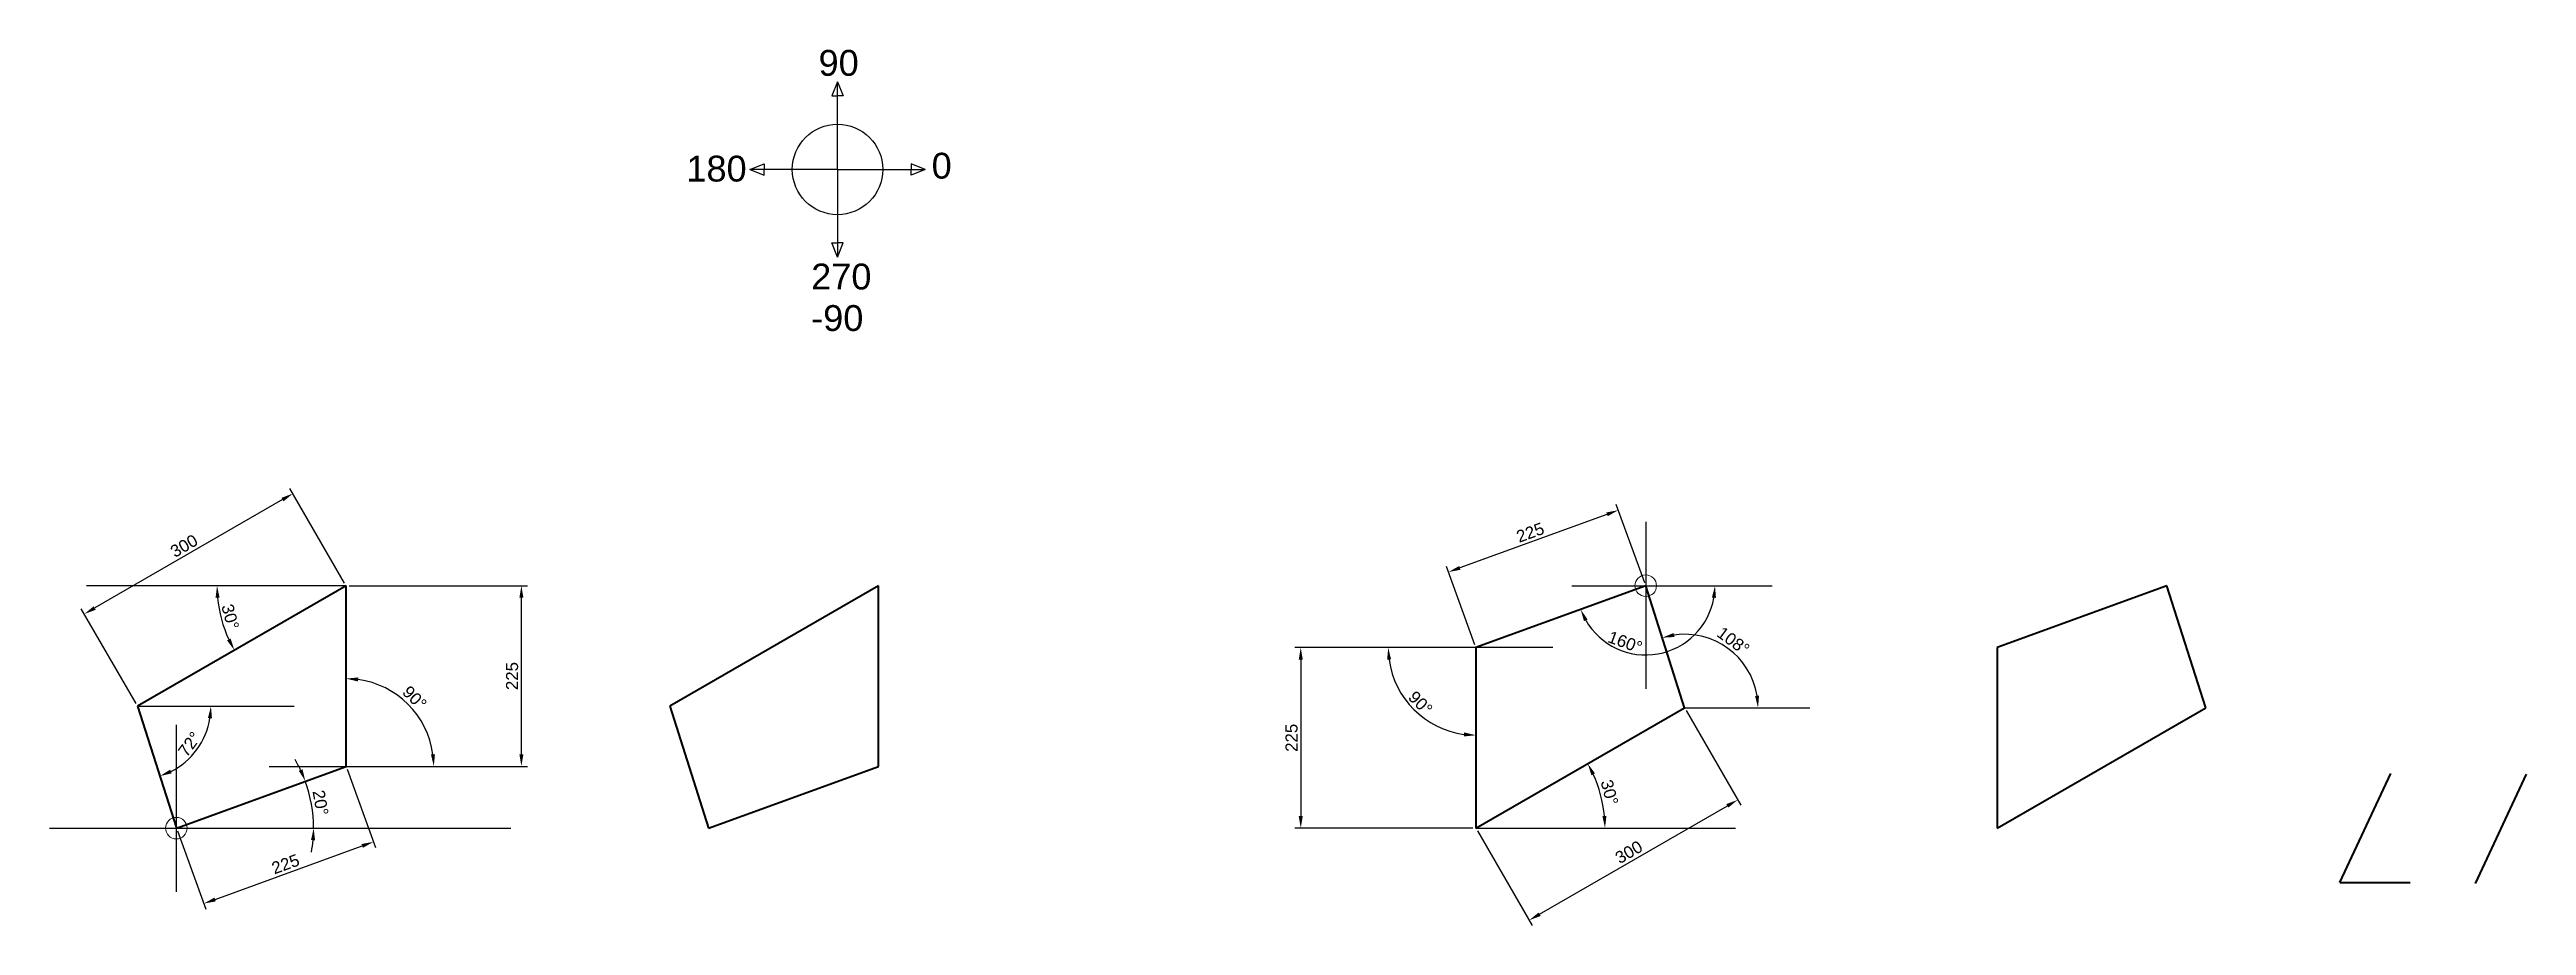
# Model space of a CAD drawing. Header units: centimetres. Extents: x 794 to 3880, y -140 to 951.
import ezdxf

# ---------------------------------------------------------------- set-up
doc = ezdxf.new("R2010")
doc.units = ezdxf.units.CM
for name, color, linetype, lineweight in [('010-FORT', 80, 'Continuous', 40), ('040-FIN 3', 40, 'Continuous', 25), ('050-FIN 4', 120, 'Continuous', 25), ('080-Texte', 7, 'Continuous', 15)]:
    doc.layers.add(name, color=color, linetype=linetype, lineweight=lineweight)
doc.layers.add('085-Cotation', color=7, linetype='Continuous', lineweight=15, true_color=0xf20d0d)
doc.styles.get("Standard").update_dxf_attribs({"font": 'arial.ttf'})
doc.dimstyles.new('ISO-25', dxfattribs={"dimscale": 6, "dimtxt": 2.5, "dimasz": 2.5, "dimexe": 1.25, "dimexo": 0.625, "dimtad": 1, "dimtxsty": 'Standard', "dimcen": 2.5, "dimclrt": 7, "dimadec": 0, "dimazin": 0, "dimtfac": 1, "dimtmove": 0, "dimatfit": 3, "dimfxl": 1, "dimarcsym": 0})

# ---------------------------------------------------------------- blocks, each defined once
blk = doc.blocks.new('*D1')
at = {"layer": '085-Cotation', "color": 0, "lineweight": -2, "transparency": 16777216}
blk.add_arc((1163.6, 283.2), 160.7, 185.3495, 204.6505, dxfattribs=at)
at = {"layer": '085-Cotation', "color": 0, "transparency": 16777216}
for points in [[(1001.1, 268.1), (1006.1, 268.4), (1002.9, 283.2)], [(1019.8, 217.4), (1015.4, 215.1), (1024.5, 202.9)]]:
    blk.add_solid(points, dxfattribs=at)
at = {"layer": 'Defpoints', "color": 0, "transparency": 16777216}
for p in [(840.3, 283.2), (1163.6, 283.2), (1163.6, 283.2), (1005.4, 255.3), (903.8, 133.2)]:
    blk.add_point(p, dxfattribs=at)
at = {"layer": '085-Cotation', "color": 7, "transparency": 16777216, "insert": (1019.4, 244.6), "char_height": 15, "attachment_point": 5, "rotation": 285}
blk.add_mtext('30°', dxfattribs=at)
blk = doc.blocks.new('*D2')
at = {"layer": '085-Cotation', "color": 0, "lineweight": -2, "transparency": 16777216}
for start, end in [(25.0291, 30.0581), (0, 20), (349.9419, 354.9709)]:
    blk.add_arc((952.2, -18.7), 170.9, start, end, dxfattribs=at)
at = {"layer": '085-Cotation', "color": 0, "transparency": 16777216}
for points in [[(1109.4, 54.6), (1104.8, 52.7), (1112.9, 39.8)], [(1120, -33.6), (1125, -33.8), (1123.2, -18.7)]]:
    blk.add_solid(points, dxfattribs=at)
at = {"layer": 'Defpoints', "color": 0, "transparency": 16777216}
for p in [(1163.6, 58.2), (1122, 1.1), (794.3, -18.7), (952.2, -18.7), (1368.9, -18.7)]:
    blk.add_point(p, dxfattribs=at)
at = {"layer": '085-Cotation', "color": 7, "transparency": 16777216, "insert": (1131.8, 13), "char_height": 15, "attachment_point": 5, "rotation": 280}
blk.add_mtext('20°', dxfattribs=at)
blk = doc.blocks.new('*D3')
at = {"layer": '085-Cotation', "color": 0, "lineweight": -2, "transparency": 16777216}
blk.add_arc((1163.6, 58.2), 109.3, 7.871, 82.129, dxfattribs=at)
at = {"layer": '085-Cotation', "color": 0, "transparency": 16777216}
for points in [[(1178.4, 164), (1178.8, 169), (1163.6, 167.5)], [(1274.4, 73.4), (1269.4, 73), (1272.9, 58.2)]]:
    blk.add_solid(points, dxfattribs=at)
at = {"layer": 'Defpoints', "color": 0, "transparency": 16777216}
for p in [(1163.6, 283.2), (1258.3, 112.9), (1067.7, 58.2), (1163.6, 58.2), (1346.8, 58.2)]:
    blk.add_point(p, dxfattribs=at)
at = {"layer": '085-Cotation', "color": 7, "transparency": 16777216, "insert": (1249, 143.6), "char_height": 15, "attachment_point": 5, "rotation": 315}
blk.add_mtext('90°', dxfattribs=at)
blk = doc.blocks.new('*D4')
at = {"layer": '085-Cotation', "color": 0, "lineweight": -2, "transparency": 16777216}
blk.add_arc((903.8, 133.2), 91.5, 297.0628, 350.5968, dxfattribs=at)
at = {"layer": '085-Cotation', "color": 0, "transparency": 16777216}
for points in [[(991.6, 118.5), (996.6, 118.1), (995.3, 133.2)], [(946.4, 49.5), (944.5, 54.1), (931.6, 46.1)]]:
    blk.add_solid(points, dxfattribs=at)
at = {"layer": 'Defpoints', "color": 0, "transparency": 16777216}
for p in [(903.8, 133.2), (903.8, 133.2), (1099.1, 133.2), (964.8, 65), (952.2, -18.7)]:
    blk.add_point(p, dxfattribs=at)
at = {"layer": '085-Cotation', "color": 7, "transparency": 16777216, "insert": (968.6, 85.9), "char_height": 15, "attachment_point": 5, "rotation": 53.8298}
blk.add_mtext('72°', dxfattribs=at)
blk = doc.blocks.new('*D5')
at = {"layer": '085-Cotation', "color": 0, "lineweight": -2, "transparency": 16777216}
for p, q in [((1164.9, 54.7), (1200.4, -42.8)), ((953.5, -22.2), (989, -119.8)), ((1000.5, -107.6), (1183.8, -40.9))]:
    blk.add_line(p, q, dxfattribs=at)
at = {"layer": '085-Cotation', "color": 0, "transparency": 16777216}
for points in [[(1182.9, -38.5), (1184.6, -43.2), (1197.9, -35.8)], [(999.7, -105.2), (1001.4, -109.9), (986.4, -112.7)]]:
    blk.add_solid(points, dxfattribs=at)
at = {"layer": 'Defpoints', "color": 0, "transparency": 16777216}
for p in [(1163.6, 58.2), (952.2, -18.7), (1197.9, -35.8)]:
    blk.add_point(p, dxfattribs=at)
at = {"layer": '085-Cotation', "color": 7, "transparency": 16777216, "insert": (1088.2, -63.5), "char_height": 15, "attachment_point": 5, "rotation": 20}
blk.add_mtext('225', dxfattribs=at)
blk = doc.blocks.new('*D6')
at = {"layer": '085-Cotation', "color": 0, "lineweight": -2, "transparency": 16777216}
for p, q in [((1167.4, 283.2), (1389.5, 283.2)), ((1382, 73.2), (1382, 268.2)), ((1167.4, 58.2), (1389.5, 58.2))]:
    blk.add_line(p, q, dxfattribs=at)
at = {"layer": '085-Cotation', "color": 0, "transparency": 16777216}
for points in [[(1379.5, 268.2), (1384.5, 268.2), (1382, 283.2)], [(1379.5, 73.2), (1384.5, 73.2), (1382, 58.2)]]:
    blk.add_solid(points, dxfattribs=at)
at = {"layer": 'Defpoints', "color": 0, "transparency": 16777216}
for p in [(1163.6, 283.2), (1382, 283.2), (1163.6, 58.2)]:
    blk.add_point(p, dxfattribs=at)
at = {"layer": '085-Cotation', "color": 7, "transparency": 16777216, "insert": (1370.5, 170.7), "char_height": 15, "attachment_point": 5, "rotation": 90}
blk.add_mtext('225', dxfattribs=at)
blk = doc.blocks.new('*D7')
at = {"layer": '085-Cotation', "color": 0, "lineweight": -2, "transparency": 16777216}
for p, q in [((1161.8, 286.5), (1093.6, 404.5)), ((1084.4, 390.5), (850.6, 255.5)), ((902, 136.5), (833.8, 254.5))]:
    blk.add_line(p, q, dxfattribs=at)
at = {"layer": '085-Cotation', "color": 0, "transparency": 16777216}
for points in [[(1083.2, 392.7), (1085.7, 388.3), (1097.4, 398)], [(849.3, 257.7), (851.8, 253.3), (837.6, 248)]]:
    blk.add_solid(points, dxfattribs=at)
at = {"layer": 'Defpoints', "color": 0, "transparency": 16777216}
for p in [(1163.6, 283.2), (837.6, 248), (903.8, 133.2)]:
    blk.add_point(p, dxfattribs=at)
at = {"layer": '085-Cotation', "color": 7, "transparency": 16777216, "insert": (961.8, 332.9), "char_height": 15, "attachment_point": 5, "rotation": 30}
blk.add_mtext('300', dxfattribs=at)
blk = doc.blocks.new('*D11')
at = {"layer": '085-Cotation', "color": 0, "lineweight": -2, "transparency": 16777216}
blk.add_arc((2571.1, -18.7), 160.7, 5.3495, 24.6505, dxfattribs=at)
at = {"layer": '085-Cotation', "color": 0, "transparency": 16777216}
for points in [[(2714.9, 47.2), (2719.4, 49.5), (2710.3, 61.6)], [(2733.6, -3.6), (2728.6, -3.8), (2731.8, -18.7)]]:
    blk.add_solid(points, dxfattribs=at)
at = {"layer": 'Defpoints', "color": 0, "transparency": 16777216}
for p in [(2830.9, 131.3), (2729.4, 9.2), (2571.1, -18.7), (2571.1, -18.7), (2894.4, -18.7)]:
    blk.add_point(p, dxfattribs=at)
at = {"layer": '085-Cotation', "color": 7, "transparency": 16777216, "insert": (2737.4, 25.8), "char_height": 15, "attachment_point": 5, "rotation": 285}
blk.add_mtext('30°', dxfattribs=at)
blk = doc.blocks.new('*D12')
at = {"layer": '085-Cotation', "color": 0, "lineweight": -2, "transparency": 16777216}
blk.add_arc((2782.5, 283.2), 86.2, 209.9771, 350.0229, dxfattribs=at)
at = {"layer": '085-Cotation', "color": 0, "transparency": 16777216}
for points in [[(2865, 268.5), (2870, 268.1), (2868.8, 283.2)], [(2705.6, 239.1), (2710.1, 241.2), (2701.5, 253.7)]]:
    blk.add_solid(points, dxfattribs=at)
at = {"layer": 'Defpoints', "color": 0, "transparency": 16777216}
for p in [(2690.6, 283.2), (2782.5, 283.2), (2940.1, 283.2), (2571.1, 206.3), (2834, 214.1)]:
    blk.add_point(p, dxfattribs=at)
at = {"layer": '085-Cotation', "color": 7, "transparency": 16777216, "insert": (2756.9, 212.9), "char_height": 15, "attachment_point": 5, "rotation": 340.013}
blk.add_mtext('160°', dxfattribs=at)
blk = doc.blocks.new('*D13')
at = {"layer": '085-Cotation', "color": 0, "lineweight": -2, "transparency": 16777216}
blk.add_arc((2571.1, 206.3), 109.3, 187.871, 262.129, dxfattribs=at)
at = {"layer": '085-Cotation', "color": 0, "transparency": 16777216}
for points in [[(2460.4, 191.2), (2465.3, 191.5), (2461.8, 206.3)], [(2556.3, 100.5), (2556, 95.5), (2571.1, 97)]]:
    blk.add_solid(points, dxfattribs=at)
at = {"layer": 'Defpoints', "color": 0, "transparency": 16777216}
for p in [(2388, 206.3), (2571.1, 206.3), (2667, 206.3), (2476.5, 151.7), (2571.1, -18.7)]:
    blk.add_point(p, dxfattribs=at)
at = {"layer": '085-Cotation', "color": 7, "transparency": 16777216, "insert": (2501.9, 137.1), "char_height": 15, "attachment_point": 5, "rotation": 315}
blk.add_mtext('90°', dxfattribs=at)
blk = doc.blocks.new('*D14')
at = {"layer": '085-Cotation', "color": 0, "lineweight": -2, "transparency": 16777216}
blk.add_arc((2830.9, 131.3), 91.5, 9.4032, 98.2564, dxfattribs=at)
at = {"layer": '085-Cotation', "color": 0, "transparency": 16777216}
for points in [[(2818.3, 219.4), (2817.2, 224.3), (2803.1, 218.5)], [(2923.7, 146.4), (2918.7, 146), (2922.4, 131.3)]]:
    blk.add_solid(points, dxfattribs=at)
at = {"layer": 'Defpoints', "color": 0, "transparency": 16777216}
for p in [(2782.5, 283.2), (2905, 184.9), (2830.9, 131.3), (2830.9, 131.3), (2986.8, 131.3)]:
    blk.add_point(p, dxfattribs=at)
at = {"layer": '085-Cotation', "color": 7, "transparency": 16777216, "insert": (2891.6, 214.4), "char_height": 15, "attachment_point": 5, "rotation": 323.8298}
blk.add_mtext('108°', dxfattribs=at)
blk = doc.blocks.new('*D8')
at = {"layer": '085-Cotation', "color": 0, "lineweight": -2, "transparency": 16777216}
for p, q in [((2734.2, 372.1), (2551, 305.4)), ((2781.2, 286.8), (2745.7, 384.3)), ((2569.8, 209.8), (2534.3, 307.3))]:
    blk.add_line(p, q, dxfattribs=at)
at = {"layer": '085-Cotation', "color": 0, "transparency": 16777216}
for points in [[(2733.4, 374.5), (2735.1, 369.8), (2748.3, 377.3)], [(2550.1, 307.8), (2551.8, 303.1), (2536.9, 300.3)]]:
    blk.add_solid(points, dxfattribs=at)
at = {"layer": 'Defpoints', "color": 0, "transparency": 16777216}
for p in [(2536.9, 300.3), (2782.5, 283.2), (2571.1, 206.3)]:
    blk.add_point(p, dxfattribs=at)
at = {"layer": '085-Cotation', "color": 7, "transparency": 16777216, "insert": (2638.7, 349.5), "char_height": 15, "attachment_point": 5, "rotation": 20}
blk.add_mtext('225', dxfattribs=at)
blk = doc.blocks.new('*D9')
at = {"layer": '085-Cotation', "color": 0, "lineweight": -2, "transparency": 16777216}
for p, q in [((2567.3, 206.3), (2345.3, 206.3)), ((2352.8, 191.3), (2352.8, -3.7)), ((2567.3, -18.7), (2345.3, -18.7))]:
    blk.add_line(p, q, dxfattribs=at)
at = {"layer": '085-Cotation', "color": 0, "transparency": 16777216}
for points in [[(2350.3, 191.3), (2355.3, 191.3), (2352.8, 206.3)], [(2350.3, -3.7), (2355.3, -3.7), (2352.8, -18.7)]]:
    blk.add_solid(points, dxfattribs=at)
at = {"layer": 'Defpoints', "color": 0, "transparency": 16777216}
for p in [(2571.1, 206.3), (2352.8, -18.7), (2571.1, -18.7)]:
    blk.add_point(p, dxfattribs=at)
at = {"layer": '085-Cotation', "color": 7, "transparency": 16777216, "insert": (2341.4, 93.8), "char_height": 15, "attachment_point": 5, "rotation": 90}
blk.add_mtext('225', dxfattribs=at)
blk = doc.blocks.new('*D10')
at = {"layer": '085-Cotation', "color": 0, "lineweight": -2, "transparency": 16777216}
for p, q in [((2832.8, 128), (2900.9, 10.1)), ((2650.3, -126), (2884.2, 9)), ((2573, -22), (2641.1, -139.9))]:
    blk.add_line(p, q, dxfattribs=at)
at = {"layer": '085-Cotation', "color": 0, "transparency": 16777216}
for points in [[(2882.9, 11.2), (2885.4, 6.9), (2897.2, 16.5)], [(2649.1, -123.8), (2651.6, -128.1), (2637.3, -133.5)]]:
    blk.add_solid(points, dxfattribs=at)
at = {"layer": 'Defpoints', "color": 0, "transparency": 16777216}
for p in [(2830.9, 131.3), (2897.2, 16.5), (2571.1, -18.7)]:
    blk.add_point(p, dxfattribs=at)
at = {"layer": '085-Cotation', "color": 7, "transparency": 16777216, "insert": (2761.5, -48.6), "char_height": 15, "attachment_point": 5, "rotation": 30}
blk.add_mtext('300', dxfattribs=at)

msp = doc.modelspace()

# ---------------------------------------------------------------- linework, layer by layer
at = {"layer": '010-FORT'}
for p, q in [((1163.643, 283.245), (903.835, 133.245)), ((1163.643, 58.245), (1163.643, 283.245)), ((1826.699, 283.245), (1566.891, 133.245)), ((1826.699, 58.245), (1826.699, 283.245)), ((2782.529, 283.245), (2571.098, 206.29)), ((2830.906, 131.29), (2782.529, 283.245)), ((3431.765, 283.245), (3220.334, 206.29)), ((3480.142, 131.29), (3431.765, 283.245)), ((2571.098, 206.29), (2571.098, -18.71)), ((3220.334, 206.29), (3220.334, -18.71)), ((903.835, 133.245), (952.212, -18.71)), ((1566.891, 133.245), (1615.268, -18.71)), ((2571.098, -18.71), (2830.906, 131.29)), ((3220.334, -18.71), (3480.142, 131.29)), ((952.212, -18.71), (1163.643, 58.245)), ((1615.268, -18.71), (1826.699, 58.245)), ((3647.198, -86.639), (3710.59, 49.308)), ((3816.19, -87.539), (3879.582, 48.407)), ((3647.198, -86.639), (3734.882, -86.639))]:
    msp.add_line(p, q, dxfattribs=at)
at = {"layer": '040-FIN 3'}
for p, q in [((2782.529, 362.666), (2782.529, 154.736)), ((1163.643, 283.245), (840.307, 283.245)), ((2690.634, 283.245), (2940.108, 283.245)), ((2666.992, 206.29), (2387.984, 206.29)), ((903.835, 133.245), (1099.057, 133.245)), ((2830.906, 131.29), (2986.819, 131.29)), ((952.212, -98.131), (952.212, 109.799)), ((1067.749, 58.245), (1346.757, 58.245)), ((794.266, -18.71), (1368.856, -18.71)), ((2571.098, -18.71), (2894.434, -18.71))]:
    msp.add_line(p, q, dxfattribs=at)
msp.add_circle((1775.815, 801.769), 56.342, dxfattribs=at)
at = {"layer": '050-FIN 4'}
for p, q in [((1775.815, 910.931), (1768.778, 893.324)), ((1775.815, 801.769), (1775.815, 910.931)), ((1775.815, 910.931), (1782.853, 893.324)), ((1768.778, 893.324), (1775.815, 893.324)), ((1782.853, 893.324), (1775.815, 893.324)), ((1666.653, 801.769), (1684.26, 808.806)), ((1684.26, 808.806), (1684.26, 801.769)), ((1884.978, 801.769), (1867.371, 808.806)), ((1867.371, 808.806), (1867.371, 801.769)), ((1775.815, 801.769), (1666.653, 801.769)), ((1666.653, 801.769), (1684.26, 794.731)), ((1684.26, 794.731), (1684.26, 801.769)), ((1775.815, 801.769), (1884.978, 801.769)), ((1775.815, 801.769), (1775.815, 692.606)), ((1884.978, 801.769), (1867.371, 794.731)), ((1867.371, 794.731), (1867.371, 801.769)), ((1775.815, 692.606), (1768.778, 710.213)), ((1768.778, 710.213), (1775.815, 710.213)), ((1775.815, 692.606), (1782.853, 710.213)), ((1782.853, 710.213), (1775.815, 710.213))]:
    msp.add_line(p, q, dxfattribs=at)
at = {"layer": '085-Cotation'}
for centre in [(2782.529, 283.245), (952.212, -18.71)]:
    msp.add_circle(centre, 13.437, dxfattribs=at)

# ---------------------------------------------------------------- texts
at = {"layer": '080-Texte'}
for s, height, p in [('90', 32.2052, (1752.185, 918.437)), ('180', 32.2052, (1587.566, 786.714)), ('0', 32.205, (1893.033, 790.337)), ('270', 32.2052, (1743, 652.295)), ('-90', 32.2052, (1743, 600.561))]:
    msp.add_text(s, height=height, dxfattribs=at).set_placement(p)

# ---------------------------------------------------------------- dimensions: what is measured, and where the dimension line sits
at = {"layer": '085-Cotation'}
for p1, p2, distance, picture, middle in [((1163.643, 283.245), (903.835, 133.245), -132.494, '*D7', (961.785, 332.872)), ((2782.529, 283.245), (2571.098, 206.29), -100.044, '*D8', (2638.694, 349.498)), ((1163.643, 58.245), (1163.643, 283.245), -218.314, '*D6', (1370.549, 170.745)), ((2571.098, 206.29), (2571.098, -18.71), -218.314, '*D9', (2341.375, 93.79)), ((2571.098, -18.71), (2830.906, 131.29), -132.494, '*D10', (2761.542, -48.569)), ((952.212, -18.71), (1163.643, 58.245), -100.044, '*D5', (1088.242, -63.522))]:
    dim = msp.add_aligned_dim(p1=p1, p2=p2, distance=distance, dimstyle='ISO-25', dxfattribs=at)
    dim.commit()
    dim.dimension.update_dxf_attribs({"geometry": picture, "text_midpoint": middle})
for base, line1, line2, picture, middle in [((1005.369, 255.337), ((1163.643, 283.245), (903.835, 133.245)), ((1163.643, 283.245), (840.307, 283.245)), '*D1', (1019.429, 244.603)), ((1258.279, 112.883), ((1163.643, 58.245), (1163.643, 283.245)), ((1067.749, 58.245), (1346.757, 58.245)), '*D3', (1248.98, 143.582)), ((2905.038, 184.926), ((2830.906, 131.29), (2782.529, 283.245)), ((2830.906, 131.29), (2986.819, 131.29)), '*D14', (2891.641, 214.366)), ((2476.462, 151.652), ((2571.098, 206.29), (2571.098, -18.71)), ((2666.992, 206.29), (2387.984, 206.29)), '*D13', (2501.895, 137.087)), ((964.791, 65.004), ((903.835, 133.245), (952.212, -18.71)), ((903.835, 133.245), (1099.057, 133.245)), '*D4', (968.594, 85.9)), ((2729.372, 9.198), ((2571.098, -18.71), (2830.906, 131.29)), ((2571.098, -18.71), (2894.434, -18.71)), '*D11', (2737.362, 25.84)), ((1122.005, 1.136), ((952.212, -18.71), (1163.643, 58.245)), ((794.266, -18.71), (1368.856, -18.71)), '*D2', (1131.799, 12.956))]:
    dim = msp.add_angular_dim_2l(base=base, line1=line1, line2=line2, dimstyle='ISO-25', dxfattribs=at)
    dim.commit()
    dim.dimension.update_dxf_attribs({"geometry": picture, "text_midpoint": middle})
dim = msp.add_angular_dim_2l(base=(2834.034, 214.062), line1=((2782.529, 283.245), (2571.098, 206.29)), line2=((2690.634, 283.245), (2940.108, 283.245)), dimstyle='ISO-25', dxfattribs=at)
dim.commit()
dim.dimension.update_dxf_attribs({"geometry": '*D12', "text_midpoint": (2753.048, 202.189), "dimtype": 162})

doc.saveas('drawing.dxf')
